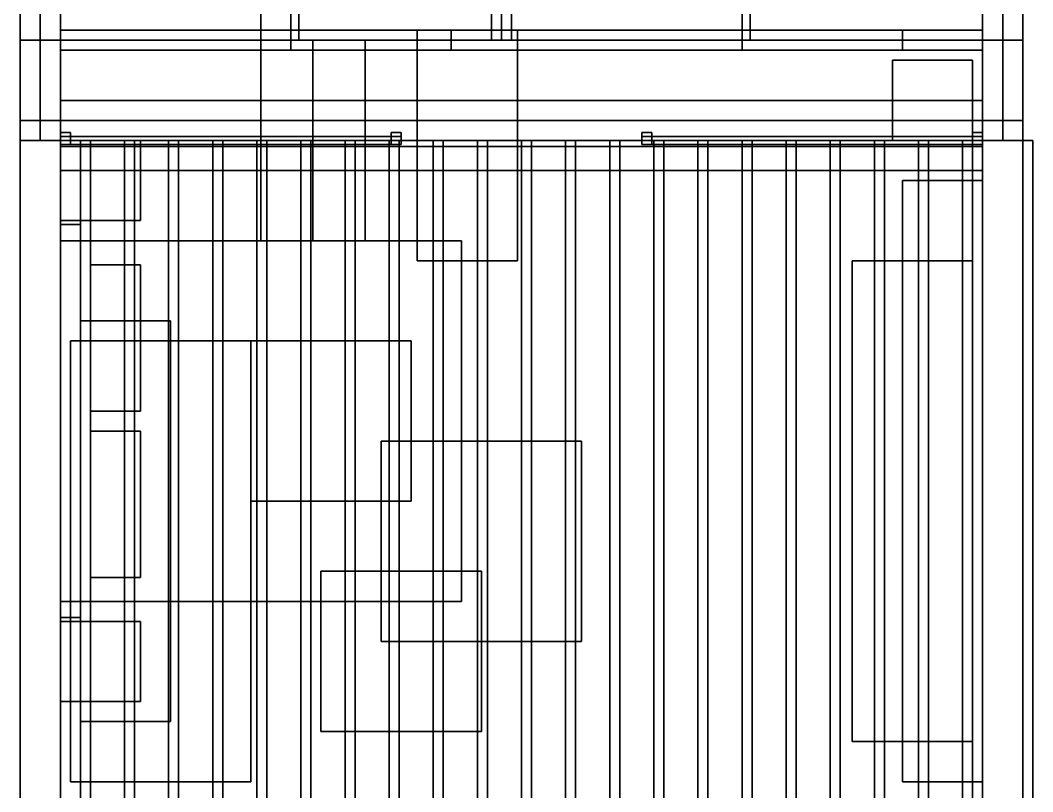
# Model space of a CAD drawing. Header units: millimetres. Extents: x -200 to 5200, y -250 to 30000.
# Drawn here: x 0 to 5050, y 9250 to 13100 of the extents above; entities that cross this region are included whole.
import ezdxf

# ---------------------------------------------------------------- set-up
doc = ezdxf.new("R2010")
doc.units = ezdxf.units.MM
for name, color, linetype in [('BEIGE', 43, 'CONTINUOUS'), ('DOOR', 34, 'CONTINUOUS'), ('FLOOR', 9, 'CONTINUOUS'), ('FRAME', 250, 'CONTINUOUS'), ('FURN', 42, 'CONTINUOUS'), ('GLASS', 151, 'CONTINUOUS'), ('METAL', 250, 'CONTINUOUS'), ('SITE', 92, 'CONTINUOUS'), ('SLAB', 252, 'CONTINUOUS'), ('STAIR', 42, 'CONTINUOUS'), ('STONE', 8, 'CONTINUOUS'), ('WALL', 7, 'CONTINUOUS')]:
    doc.layers.add(name, color=color, linetype=linetype)

msp = doc.modelspace()

# ---------------------------------------------------------------- linework, layer by layer
at = {"layer": 'BEIGE'}
for points in [[(4800, 7800, 8450), (5050, 7800, 8450), (5050, 12500, 8450), (4800, 12500, 8450)], [(4800, 7800, 11050), (5050, 7800, 11050), (5050, 12500, 11050), (4800, 12500, 11050)], [(4800, 12500, 8450), (5050, 12500, 8450), (5050, 12500, 11050), (4800, 12500, 11050)], [(4800, 7800, 8450), (4800, 12500, 8450), (4800, 12500, 11050), (4800, 7800, 11050)], [(5050, 7800, 8450), (5050, 12500, 8450), (5050, 12500, 11050), (5050, 7800, 11050)]]:
    msp.add_3dface(points, dxfattribs=at)
at = {"layer": 'DOOR'}
for points in [[(1350, 13000, 4050), (1390, 13000, 4050), (1390, 13800, 4050), (1350, 13800, 4050)], [(1350, 13000, 6150), (1390, 13000, 6150), (1390, 13800, 6150), (1350, 13800, 6150)], [(1350, 13000, 4050), (1350, 13800, 4050), (1350, 13800, 6150), (1350, 13000, 6150)], [(1390, 13000, 4050), (1390, 13800, 4050), (1390, 13800, 6150), (1390, 13000, 6150)], [(3600, 13000, 4050), (3640, 13000, 4050), (3640, 13800, 4050), (3600, 13800, 4050)], [(3600, 13000, 6150), (3640, 13000, 6150), (3640, 13800, 6150), (3600, 13800, 6150)], [(3600, 13000, 4050), (3600, 13800, 4050), (3600, 13800, 6150), (3600, 13000, 6150)], [(3640, 13000, 4050), (3640, 13800, 4050), (3640, 13800, 6150), (3640, 13000, 6150)], [(1350, 13000, 4050), (1390, 13000, 4050), (1390, 13000, 6150), (1350, 13000, 6150)], [(3600, 13000, 4050), (3640, 13000, 4050), (3640, 13000, 6150), (3600, 13000, 6150)]]:
    msp.add_3dface(points, dxfattribs=at)
at = {"layer": 'FLOOR', "color": 41}
msp.add_3dface([(0, 13000, 455), (1200, 13000, 455), (1200, 21400, 455), (0, 21400, 455)], dxfattribs=at)
at = {"layer": 'FLOOR', "color": 31}
msp.add_3dface([(1200, 13000, 455), (5000, 13000, 455), (5000, 21400, 455), (1200, 21400, 455)], dxfattribs=at)
at = {"layer": 'FLOOR', "color": 254}
msp.add_3dface([(1200, 13000, 4055), (2400, 13000, 4055), (2400, 16400, 4055), (1200, 16400, 4055)], dxfattribs=at)
at = {"layer": 'FLOOR', "color": 21}
msp.add_3dface([(0, 12500, 7355), (5000, 12500, 7355), (5000, 16200, 7355), (0, 16200, 7355)], dxfattribs=at)
at = {"layer": 'FLOOR', "color": 9}
msp.add_3dface([(2400, 13000, 4055), (5000, 13000, 4055), (5000, 14900, 4055), (2400, 14900, 4055)], dxfattribs=at)
at = {"layer": 'FLOOR', "color": 51}
msp.add_3dface([(0, 8000, 455), (5000, 8000, 455), (5000, 13000, 455), (0, 13000, 455)], dxfattribs=at)
at = {"layer": 'FLOOR', "color": 151}
msp.add_3dface([(0, 9100, 4055), (5000, 9100, 4055), (5000, 13000, 4055), (0, 13000, 4055)], dxfattribs=at)
at = {"layer": 'FLOOR', "color": 91}
msp.add_3dface([(0, 8000, 7355), (5000, 8000, 7355), (5000, 12500, 7355), (0, 12500, 7355)], dxfattribs=at)
at = {"layer": 'FRAME'}
for points in [[(200, 12480, 7350), (250, 12480, 7350), (250, 12540, 7350), (200, 12540, 7350)], [(200, 12480, 9850), (250, 12480, 9850), (250, 12540, 9850), (200, 12540, 9850)], [(200, 12540, 7350), (250, 12540, 7350), (250, 12540, 9850), (200, 12540, 9850)], [(200, 12480, 7350), (200, 12540, 7350), (200, 12540, 9850), (200, 12480, 9850)], [(250, 12480, 7350), (250, 12540, 7350), (250, 12540, 9850), (250, 12480, 9850)], [(1850, 12480, 7350), (1900, 12480, 7350), (1900, 12540, 7350), (1850, 12540, 7350)], [(1850, 12480, 9850), (1900, 12480, 9850), (1900, 12540, 9850), (1850, 12540, 9850)], [(1850, 12540, 7350), (1900, 12540, 7350), (1900, 12540, 9850), (1850, 12540, 9850)], [(1850, 12480, 7350), (1850, 12540, 7350), (1850, 12540, 9850), (1850, 12480, 9850)], [(1900, 12480, 7350), (1900, 12540, 7350), (1900, 12540, 9850), (1900, 12480, 9850)], [(3100, 12480, 7350), (3150, 12480, 7350), (3150, 12540, 7350), (3100, 12540, 7350)], [(3100, 12480, 9850), (3150, 12480, 9850), (3150, 12540, 9850), (3100, 12540, 9850)], [(3100, 12540, 7350), (3150, 12540, 7350), (3150, 12540, 9850), (3100, 12540, 9850)], [(3100, 12480, 7350), (3100, 12540, 7350), (3100, 12540, 9850), (3100, 12480, 9850)], [(3150, 12480, 7350), (3150, 12540, 7350), (3150, 12540, 9850), (3150, 12480, 9850)], [(4750, 12480, 7350), (4800, 12480, 7350), (4800, 12540, 7350), (4750, 12540, 7350)], [(4750, 12480, 9850), (4800, 12480, 9850), (4800, 12540, 9850), (4750, 12540, 9850)], [(4750, 12540, 7350), (4800, 12540, 7350), (4800, 12540, 9850), (4750, 12540, 9850)], [(4750, 12480, 7350), (4750, 12540, 7350), (4750, 12540, 9850), (4750, 12480, 9850)], [(4800, 12480, 7350), (4800, 12540, 7350), (4800, 12540, 9850), (4800, 12480, 9850)], [(200, 12480, 7350), (250, 12480, 7350), (250, 12480, 9850), (200, 12480, 9850)], [(1850, 12480, 7350), (1900, 12480, 7350), (1900, 12480, 9850), (1850, 12480, 9850)], [(3100, 12480, 7350), (3150, 12480, 7350), (3150, 12480, 9850), (3100, 12480, 9850)], [(4750, 12480, 7350), (4800, 12480, 7350), (4800, 12480, 9850), (4750, 12480, 9850)]]:
    msp.add_3dface(points, dxfattribs=at)
at = {"layer": 'FURN', "color": 9}
for points in [[(1980, 11900, 450), (2480, 11900, 450), (2480, 13050, 450), (1980, 13050, 450)], [(1980, 11900, 530), (2480, 11900, 530), (2480, 13050, 530), (1980, 13050, 530)], [(1980, 13050, 450), (2480, 13050, 450), (2480, 13050, 530), (1980, 13050, 530)], [(1980, 11900, 450), (1980, 13050, 450), (1980, 13050, 530), (1980, 11900, 530)], [(2480, 11900, 450), (2480, 13050, 450), (2480, 13050, 530), (2480, 11900, 530)], [(4350, 12500, 450), (4750, 12500, 450), (4750, 12900, 450), (4350, 12900, 450)], [(4350, 12500, 1050), (4750, 12500, 1050), (4750, 12900, 1050), (4350, 12900, 1050)], [(4350, 12900, 450), (4750, 12900, 450), (4750, 12900, 1050), (4350, 12900, 1050)], [(4350, 12500, 450), (4350, 12900, 450), (4350, 12900, 1050), (4350, 12500, 1050)], [(4750, 12500, 450), (4750, 12900, 450), (4750, 12900, 1050), (4750, 12500, 1050)], [(200, 12100, 4050), (600, 12100, 4050), (600, 12500, 4050), (200, 12500, 4050)], [(200, 12100, 4550), (600, 12100, 4550), (600, 12500, 4550), (200, 12500, 4550)], [(200, 12500, 4050), (600, 12500, 4050), (600, 12500, 4550), (200, 12500, 4550)], [(200, 12100, 4050), (200, 12500, 4050), (200, 12500, 4550), (200, 12100, 4550)], [(600, 12100, 4050), (600, 12500, 4050), (600, 12500, 4550), (600, 12100, 4550)], [(4350, 12500, 450), (4750, 12500, 450), (4750, 12500, 1050), (4350, 12500, 1050)], [(4400, 9300, 450), (4800, 9300, 450), (4800, 12300, 450), (4400, 12300, 450)], [(4400, 9300, 900), (4800, 9300, 900), (4800, 12300, 900), (4400, 12300, 900)], [(4400, 12300, 450), (4800, 12300, 450), (4800, 12300, 900), (4400, 12300, 900)], [(4400, 9300, 450), (4400, 12300, 450), (4400, 12300, 900), (4400, 9300, 900)], [(4800, 9300, 450), (4800, 12300, 450), (4800, 12300, 900), (4800, 9300, 900)], [(200, 12100, 4050), (600, 12100, 4050), (600, 12100, 4550), (200, 12100, 4550)], [(200, 10200, 4050), (2200, 10200, 4050), (2200, 12000, 4050), (200, 12000, 4050)], [(200, 10200, 4550), (2200, 10200, 4550), (2200, 12000, 4550), (200, 12000, 4550)], [(200, 12000, 4050), (2200, 12000, 4050), (2200, 12000, 4550), (200, 12000, 4550)], [(200, 10200, 4050), (200, 12000, 4050), (200, 12000, 4550), (200, 10200, 4550)], [(2200, 10200, 4050), (2200, 12000, 4050), (2200, 12000, 4550), (2200, 10200, 4550)], [(350, 11150, 4050), (600, 11150, 4050), (600, 11880, 4050), (350, 11880, 4050)], [(350, 11150, 4710), (600, 11150, 4710), (600, 11880, 4710), (350, 11880, 4710)], [(350, 11880, 4050), (600, 11880, 4050), (600, 11880, 4710), (350, 11880, 4710)], [(350, 11150, 4050), (350, 11880, 4050), (350, 11880, 4710), (350, 11150, 4710)], [(600, 11150, 4050), (600, 11880, 4050), (600, 11880, 4710), (600, 11150, 4710)], [(1980, 11900, 450), (2480, 11900, 450), (2480, 11900, 530), (1980, 11900, 530)], [(300, 9600, 7350), (750, 9600, 7350), (750, 11600, 7350), (300, 11600, 7350)], [(300, 9600, 7750), (750, 9600, 7750), (750, 11600, 7750), (300, 11600, 7750)], [(300, 11600, 7350), (750, 11600, 7350), (750, 11600, 7750), (300, 11600, 7750)], [(300, 9600, 7350), (300, 11600, 7350), (300, 11600, 7750), (300, 9600, 7750)], [(750, 9600, 7350), (750, 11600, 7350), (750, 11600, 7750), (750, 9600, 7750)], [(250, 9300, 450), (1150, 9300, 450), (1150, 11500, 450), (250, 11500, 450)], [(250, 9300, 1150), (1150, 9300, 1150), (1150, 11500, 1150), (250, 11500, 1150)], [(250, 11500, 450), (1150, 11500, 450), (1150, 11500, 1150), (250, 11500, 1150)], [(250, 9300, 450), (250, 11500, 450), (250, 11500, 1150), (250, 9300, 1150)], [(1150, 9300, 450), (1150, 11500, 450), (1150, 11500, 1150), (1150, 9300, 1150)], [(1150, 10700, 450), (1950, 10700, 450), (1950, 11500, 450), (1150, 11500, 450)], [(1150, 10700, 1070), (1950, 10700, 1070), (1950, 11500, 1070), (1150, 11500, 1070)], [(1150, 11500, 450), (1950, 11500, 450), (1950, 11500, 1070), (1150, 11500, 1070)], [(1150, 10700, 450), (1150, 11500, 450), (1150, 11500, 1070), (1150, 10700, 1070)], [(1950, 10700, 450), (1950, 11500, 450), (1950, 11500, 1070), (1950, 10700, 1070)], [(350, 11150, 4050), (600, 11150, 4050), (600, 11150, 4710), (350, 11150, 4710)], [(350, 10320, 4050), (600, 10320, 4050), (600, 11050, 4050), (350, 11050, 4050)], [(350, 10320, 4710), (600, 10320, 4710), (600, 11050, 4710), (350, 11050, 4710)], [(350, 11050, 4050), (600, 11050, 4050), (600, 11050, 4710), (350, 11050, 4710)], [(350, 10320, 4050), (350, 11050, 4050), (350, 11050, 4710), (350, 10320, 4710)], [(600, 10320, 4050), (600, 11050, 4050), (600, 11050, 4710), (600, 10320, 4710)], [(1800, 10000, 7350), (2800, 10000, 7350), (2800, 11000, 7350), (1800, 11000, 7350)], [(1800, 10000, 7750), (2800, 10000, 7750), (2800, 11000, 7750), (1800, 11000, 7750)], [(1800, 11000, 7350), (2800, 11000, 7350), (2800, 11000, 7750), (1800, 11000, 7750)], [(1800, 10000, 7350), (1800, 11000, 7350), (1800, 11000, 7750), (1800, 10000, 7750)], [(2800, 10000, 7350), (2800, 11000, 7350), (2800, 11000, 7750), (2800, 10000, 7750)], [(1150, 10700, 450), (1950, 10700, 450), (1950, 10700, 1070), (1150, 10700, 1070)], [(350, 10320, 4050), (600, 10320, 4050), (600, 10320, 4710), (350, 10320, 4710)], [(1500, 9550, 450), (2300, 9550, 450), (2300, 10350, 450), (1500, 10350, 450)], [(1500, 9550, 830), (2300, 9550, 830), (2300, 10350, 830), (1500, 10350, 830)], [(1500, 10350, 450), (2300, 10350, 450), (2300, 10350, 830), (1500, 10350, 830)], [(1500, 9550, 450), (1500, 10350, 450), (1500, 10350, 830), (1500, 9550, 830)], [(2300, 9550, 450), (2300, 10350, 450), (2300, 10350, 830), (2300, 9550, 830)], [(200, 10200, 4050), (2200, 10200, 4050), (2200, 10200, 4550), (200, 10200, 4550)], [(200, 9700, 4050), (600, 9700, 4050), (600, 10100, 4050), (200, 10100, 4050)], [(200, 9700, 4550), (600, 9700, 4550), (600, 10100, 4550), (200, 10100, 4550)], [(200, 10100, 4050), (600, 10100, 4050), (600, 10100, 4550), (200, 10100, 4550)], [(200, 9700, 4050), (200, 10100, 4050), (200, 10100, 4550), (200, 9700, 4550)], [(600, 9700, 4050), (600, 10100, 4050), (600, 10100, 4550), (600, 9700, 4550)], [(1800, 10000, 7350), (2800, 10000, 7350), (2800, 10000, 7750), (1800, 10000, 7750)], [(200, 9700, 4050), (600, 9700, 4050), (600, 9700, 4550), (200, 9700, 4550)], [(300, 9600, 7350), (750, 9600, 7350), (750, 9600, 7750), (300, 9600, 7750)], [(1500, 9550, 450), (2300, 9550, 450), (2300, 9550, 830), (1500, 9550, 830)], [(250, 9300, 450), (1150, 9300, 450), (1150, 9300, 1150), (250, 9300, 1150)], [(4400, 9300, 450), (4800, 9300, 450), (4800, 9300, 900), (4400, 9300, 900)]]:
    msp.add_3dface(points, dxfattribs=at)
at = {"layer": 'FURN', "color": 42}
for points in [[(200, 10120, 4050), (300, 10120, 4050), (300, 12080, 4050), (200, 12080, 4050)], [(200, 10120, 5150), (300, 10120, 5150), (300, 12080, 5150), (200, 12080, 5150)], [(200, 12080, 4050), (300, 12080, 4050), (300, 12080, 5150), (200, 12080, 5150)], [(200, 10120, 4050), (200, 12080, 4050), (200, 12080, 5150), (200, 10120, 5150)], [(300, 10120, 4050), (300, 12080, 4050), (300, 12080, 5150), (300, 10120, 5150)], [(4150, 9500, 4050), (4750, 9500, 4050), (4750, 11900, 4050), (4150, 11900, 4050)], [(4150, 9500, 6250), (4750, 9500, 6250), (4750, 11900, 6250), (4150, 11900, 6250)], [(4150, 11900, 4050), (4750, 11900, 4050), (4750, 11900, 6250), (4150, 11900, 6250)], [(4150, 9500, 4050), (4150, 11900, 4050), (4150, 11900, 6250), (4150, 9500, 6250)], [(4750, 9500, 4050), (4750, 11900, 4050), (4750, 11900, 6250), (4750, 9500, 6250)], [(200, 10120, 4050), (300, 10120, 4050), (300, 10120, 5150), (200, 10120, 5150)], [(4150, 9500, 4050), (4750, 9500, 4050), (4750, 9500, 6250), (4150, 9500, 6250)]]:
    msp.add_3dface(points, dxfattribs=at)
at = {"layer": 'GLASS'}
for points in [[(200, 12480, 7350), (1900, 12480, 7350), (1900, 12520, 7350), (200, 12520, 7350)], [(200, 12480, 9850), (1900, 12480, 9850), (1900, 12520, 9850), (200, 12520, 9850)], [(200, 12520, 7350), (1900, 12520, 7350), (1900, 12520, 9850), (200, 12520, 9850)], [(200, 12480, 7350), (200, 12520, 7350), (200, 12520, 9850), (200, 12480, 9850)], [(200, 12480, 7350), (1900, 12480, 7350), (1900, 12480, 9850), (200, 12480, 9850)], [(1900, 12480, 7350), (1900, 12520, 7350), (1900, 12520, 9850), (1900, 12480, 9850)], [(3100, 12480, 7350), (4800, 12480, 7350), (4800, 12520, 7350), (3100, 12520, 7350)], [(3100, 12480, 9850), (4800, 12480, 9850), (4800, 12520, 9850), (3100, 12520, 9850)], [(3100, 12520, 7350), (4800, 12520, 7350), (4800, 12520, 9850), (3100, 12520, 9850)], [(3100, 12480, 7350), (3100, 12520, 7350), (3100, 12520, 9850), (3100, 12480, 9850)], [(3100, 12480, 7350), (4800, 12480, 7350), (4800, 12480, 9850), (3100, 12480, 9850)], [(4800, 12480, 7350), (4800, 12520, 7350), (4800, 12520, 9850), (4800, 12480, 9850)]]:
    msp.add_3dface(points, dxfattribs=at)
at = {"layer": 'METAL'}
for points in [[(300, 7700, 10650), (350, 7700, 10650), (350, 12500, 10650), (300, 12500, 10650)], [(300, 7700, 10770), (350, 7700, 10770), (350, 12500, 10770), (300, 12500, 10770)], [(300, 12500, 10650), (350, 12500, 10650), (350, 12500, 10770), (300, 12500, 10770)], [(300, 7700, 10650), (300, 12500, 10650), (300, 12500, 10770), (300, 7700, 10770)], [(350, 7700, 10650), (350, 12500, 10650), (350, 12500, 10770), (350, 7700, 10770)], [(520, 7700, 10650), (570, 7700, 10650), (570, 12500, 10650), (520, 12500, 10650)], [(520, 7700, 10770), (570, 7700, 10770), (570, 12500, 10770), (520, 12500, 10770)], [(520, 12500, 10650), (570, 12500, 10650), (570, 12500, 10770), (520, 12500, 10770)], [(520, 7700, 10650), (520, 12500, 10650), (520, 12500, 10770), (520, 7700, 10770)], [(570, 7700, 10650), (570, 12500, 10650), (570, 12500, 10770), (570, 7700, 10770)], [(740, 7700, 10650), (790, 7700, 10650), (790, 12500, 10650), (740, 12500, 10650)], [(740, 7700, 10770), (790, 7700, 10770), (790, 12500, 10770), (740, 12500, 10770)], [(740, 12500, 10650), (790, 12500, 10650), (790, 12500, 10770), (740, 12500, 10770)], [(740, 7700, 10650), (740, 12500, 10650), (740, 12500, 10770), (740, 7700, 10770)], [(790, 7700, 10650), (790, 12500, 10650), (790, 12500, 10770), (790, 7700, 10770)], [(960, 7700, 10650), (1010, 7700, 10650), (1010, 12500, 10650), (960, 12500, 10650)], [(960, 7700, 10770), (1010, 7700, 10770), (1010, 12500, 10770), (960, 12500, 10770)], [(960, 12500, 10650), (1010, 12500, 10650), (1010, 12500, 10770), (960, 12500, 10770)], [(960, 7700, 10650), (960, 12500, 10650), (960, 12500, 10770), (960, 7700, 10770)], [(1010, 7700, 10650), (1010, 12500, 10650), (1010, 12500, 10770), (1010, 7700, 10770)], [(1180, 7700, 10650), (1230, 7700, 10650), (1230, 12500, 10650), (1180, 12500, 10650)], [(1180, 7700, 10770), (1230, 7700, 10770), (1230, 12500, 10770), (1180, 12500, 10770)], [(1180, 12500, 10650), (1230, 12500, 10650), (1230, 12500, 10770), (1180, 12500, 10770)], [(1180, 7700, 10650), (1180, 12500, 10650), (1180, 12500, 10770), (1180, 7700, 10770)], [(1230, 7700, 10650), (1230, 12500, 10650), (1230, 12500, 10770), (1230, 7700, 10770)], [(1400, 7700, 10650), (1450, 7700, 10650), (1450, 12500, 10650), (1400, 12500, 10650)], [(1400, 7700, 10770), (1450, 7700, 10770), (1450, 12500, 10770), (1400, 12500, 10770)], [(1400, 12500, 10650), (1450, 12500, 10650), (1450, 12500, 10770), (1400, 12500, 10770)], [(1400, 7700, 10650), (1400, 12500, 10650), (1400, 12500, 10770), (1400, 7700, 10770)], [(1450, 7700, 10650), (1450, 12500, 10650), (1450, 12500, 10770), (1450, 7700, 10770)], [(1620, 7700, 10650), (1670, 7700, 10650), (1670, 12500, 10650), (1620, 12500, 10650)], [(1620, 7700, 10770), (1670, 7700, 10770), (1670, 12500, 10770), (1620, 12500, 10770)], [(1620, 12500, 10650), (1670, 12500, 10650), (1670, 12500, 10770), (1620, 12500, 10770)], [(1620, 7700, 10650), (1620, 12500, 10650), (1620, 12500, 10770), (1620, 7700, 10770)], [(1670, 7700, 10650), (1670, 12500, 10650), (1670, 12500, 10770), (1670, 7700, 10770)], [(1840, 7700, 10650), (1890, 7700, 10650), (1890, 12500, 10650), (1840, 12500, 10650)], [(1840, 7700, 10770), (1890, 7700, 10770), (1890, 12500, 10770), (1840, 12500, 10770)], [(1840, 12500, 10650), (1890, 12500, 10650), (1890, 12500, 10770), (1840, 12500, 10770)], [(1840, 7700, 10650), (1840, 12500, 10650), (1840, 12500, 10770), (1840, 7700, 10770)], [(1890, 7700, 10650), (1890, 12500, 10650), (1890, 12500, 10770), (1890, 7700, 10770)], [(2060, 7700, 10650), (2110, 7700, 10650), (2110, 12500, 10650), (2060, 12500, 10650)], [(2060, 7700, 10770), (2110, 7700, 10770), (2110, 12500, 10770), (2060, 12500, 10770)], [(2060, 12500, 10650), (2110, 12500, 10650), (2110, 12500, 10770), (2060, 12500, 10770)], [(2060, 7700, 10650), (2060, 12500, 10650), (2060, 12500, 10770), (2060, 7700, 10770)], [(2110, 7700, 10650), (2110, 12500, 10650), (2110, 12500, 10770), (2110, 7700, 10770)], [(2280, 7700, 10650), (2330, 7700, 10650), (2330, 12500, 10650), (2280, 12500, 10650)], [(2280, 7700, 10770), (2330, 7700, 10770), (2330, 12500, 10770), (2280, 12500, 10770)], [(2280, 12500, 10650), (2330, 12500, 10650), (2330, 12500, 10770), (2280, 12500, 10770)], [(2280, 7700, 10650), (2280, 12500, 10650), (2280, 12500, 10770), (2280, 7700, 10770)], [(2330, 7700, 10650), (2330, 12500, 10650), (2330, 12500, 10770), (2330, 7700, 10770)], [(2500, 7700, 10650), (2550, 7700, 10650), (2550, 12500, 10650), (2500, 12500, 10650)], [(2500, 7700, 10770), (2550, 7700, 10770), (2550, 12500, 10770), (2500, 12500, 10770)], [(2500, 12500, 10650), (2550, 12500, 10650), (2550, 12500, 10770), (2500, 12500, 10770)], [(2500, 7700, 10650), (2500, 12500, 10650), (2500, 12500, 10770), (2500, 7700, 10770)], [(2550, 7700, 10650), (2550, 12500, 10650), (2550, 12500, 10770), (2550, 7700, 10770)], [(2720, 7700, 10650), (2770, 7700, 10650), (2770, 12500, 10650), (2720, 12500, 10650)], [(2720, 7700, 10770), (2770, 7700, 10770), (2770, 12500, 10770), (2720, 12500, 10770)], [(2720, 12500, 10650), (2770, 12500, 10650), (2770, 12500, 10770), (2720, 12500, 10770)], [(2720, 7700, 10650), (2720, 12500, 10650), (2720, 12500, 10770), (2720, 7700, 10770)], [(2770, 7700, 10650), (2770, 12500, 10650), (2770, 12500, 10770), (2770, 7700, 10770)], [(2940, 7700, 10650), (2990, 7700, 10650), (2990, 12500, 10650), (2940, 12500, 10650)], [(2940, 7700, 10770), (2990, 7700, 10770), (2990, 12500, 10770), (2940, 12500, 10770)], [(2940, 12500, 10650), (2990, 12500, 10650), (2990, 12500, 10770), (2940, 12500, 10770)], [(2940, 7700, 10650), (2940, 12500, 10650), (2940, 12500, 10770), (2940, 7700, 10770)], [(2990, 7700, 10650), (2990, 12500, 10650), (2990, 12500, 10770), (2990, 7700, 10770)], [(3160, 7700, 10650), (3210, 7700, 10650), (3210, 12500, 10650), (3160, 12500, 10650)], [(3160, 7700, 10770), (3210, 7700, 10770), (3210, 12500, 10770), (3160, 12500, 10770)], [(3160, 12500, 10650), (3210, 12500, 10650), (3210, 12500, 10770), (3160, 12500, 10770)], [(3160, 7700, 10650), (3160, 12500, 10650), (3160, 12500, 10770), (3160, 7700, 10770)], [(3210, 7700, 10650), (3210, 12500, 10650), (3210, 12500, 10770), (3210, 7700, 10770)], [(3380, 7700, 10650), (3430, 7700, 10650), (3430, 12500, 10650), (3380, 12500, 10650)], [(3380, 7700, 10770), (3430, 7700, 10770), (3430, 12500, 10770), (3380, 12500, 10770)], [(3380, 12500, 10650), (3430, 12500, 10650), (3430, 12500, 10770), (3380, 12500, 10770)], [(3380, 7700, 10650), (3380, 12500, 10650), (3380, 12500, 10770), (3380, 7700, 10770)], [(3430, 7700, 10650), (3430, 12500, 10650), (3430, 12500, 10770), (3430, 7700, 10770)], [(3600, 7700, 10650), (3650, 7700, 10650), (3650, 12500, 10650), (3600, 12500, 10650)], [(3600, 7700, 10770), (3650, 7700, 10770), (3650, 12500, 10770), (3600, 12500, 10770)], [(3600, 12500, 10650), (3650, 12500, 10650), (3650, 12500, 10770), (3600, 12500, 10770)], [(3600, 7700, 10650), (3600, 12500, 10650), (3600, 12500, 10770), (3600, 7700, 10770)], [(3650, 7700, 10650), (3650, 12500, 10650), (3650, 12500, 10770), (3650, 7700, 10770)], [(3820, 7700, 10650), (3870, 7700, 10650), (3870, 12500, 10650), (3820, 12500, 10650)], [(3820, 7700, 10770), (3870, 7700, 10770), (3870, 12500, 10770), (3820, 12500, 10770)], [(3820, 12500, 10650), (3870, 12500, 10650), (3870, 12500, 10770), (3820, 12500, 10770)], [(3820, 7700, 10650), (3820, 12500, 10650), (3820, 12500, 10770), (3820, 7700, 10770)], [(3870, 7700, 10650), (3870, 12500, 10650), (3870, 12500, 10770), (3870, 7700, 10770)], [(4040, 7700, 10650), (4090, 7700, 10650), (4090, 12500, 10650), (4040, 12500, 10650)], [(4040, 7700, 10770), (4090, 7700, 10770), (4090, 12500, 10770), (4040, 12500, 10770)], [(4040, 12500, 10650), (4090, 12500, 10650), (4090, 12500, 10770), (4040, 12500, 10770)], [(4040, 7700, 10650), (4040, 12500, 10650), (4040, 12500, 10770), (4040, 7700, 10770)], [(4090, 7700, 10650), (4090, 12500, 10650), (4090, 12500, 10770), (4090, 7700, 10770)], [(4260, 7700, 10650), (4310, 7700, 10650), (4310, 12500, 10650), (4260, 12500, 10650)], [(4260, 7700, 10770), (4310, 7700, 10770), (4310, 12500, 10770), (4260, 12500, 10770)], [(4260, 12500, 10650), (4310, 12500, 10650), (4310, 12500, 10770), (4260, 12500, 10770)], [(4260, 7700, 10650), (4260, 12500, 10650), (4260, 12500, 10770), (4260, 7700, 10770)], [(4310, 7700, 10650), (4310, 12500, 10650), (4310, 12500, 10770), (4310, 7700, 10770)], [(4480, 7700, 10650), (4530, 7700, 10650), (4530, 12500, 10650), (4480, 12500, 10650)], [(4480, 7700, 10770), (4530, 7700, 10770), (4530, 12500, 10770), (4480, 12500, 10770)], [(4480, 12500, 10650), (4530, 12500, 10650), (4530, 12500, 10770), (4480, 12500, 10770)], [(4480, 7700, 10650), (4480, 12500, 10650), (4480, 12500, 10770), (4480, 7700, 10770)], [(4530, 7700, 10650), (4530, 12500, 10650), (4530, 12500, 10770), (4530, 7700, 10770)], [(4700, 7700, 10650), (4750, 7700, 10650), (4750, 12500, 10650), (4700, 12500, 10650)], [(4700, 7700, 10770), (4750, 7700, 10770), (4750, 12500, 10770), (4700, 12500, 10770)], [(4700, 12500, 10650), (4750, 12500, 10650), (4750, 12500, 10770), (4700, 12500, 10770)], [(4700, 7700, 10650), (4700, 12500, 10650), (4700, 12500, 10770), (4700, 7700, 10770)], [(4750, 7700, 10650), (4750, 12500, 10650), (4750, 12500, 10770), (4750, 7700, 10770)], [(200, 12350, 10530), (4800, 12350, 10530), (4800, 12470, 10530), (200, 12470, 10530)], [(200, 12350, 10650), (4800, 12350, 10650), (4800, 12470, 10650), (200, 12470, 10650)], [(200, 12470, 10530), (4800, 12470, 10530), (4800, 12470, 10650), (200, 12470, 10650)], [(200, 12350, 10530), (200, 12470, 10530), (200, 12470, 10650), (200, 12350, 10650)], [(4800, 12350, 10530), (4800, 12470, 10530), (4800, 12470, 10650), (4800, 12350, 10650)], [(200, 12350, 10530), (4800, 12350, 10530), (4800, 12350, 10650), (200, 12350, 10650)]]:
    msp.add_3dface(points, dxfattribs=at)
at = {"layer": 'SITE'}
msp.add_3dface([(0, 0), (5000, 0), (5000, 30000), (0, 30000)], dxfattribs=at)
at = {"layer": 'SLAB'}
for points in [[(0, 8000, 7150), (5000, 8000, 7150), (5000, 15100, 7150), (0, 15100, 7150)], [(0, 8000, 7350), (5000, 8000, 7350), (5000, 15100, 7350), (0, 15100, 7350)], [(0, 8000, 7150), (0, 15100, 7150), (0, 15100, 7350), (0, 8000, 7350)], [(0, 12500, 10150), (5000, 12500, 10150), (5000, 15100, 10150), (0, 15100, 10150)], [(0, 12500, 10350), (5000, 12500, 10350), (5000, 15100, 10350), (0, 15100, 10350)], [(0, 12500, 10150), (0, 15100, 10150), (0, 15100, 10350), (0, 12500, 10350)], [(5000, 8000, 7150), (5000, 15100, 7150), (5000, 15100, 7350), (5000, 8000, 7350)], [(5000, 12500, 10150), (5000, 15100, 10150), (5000, 15100, 10350), (5000, 12500, 10350)], [(0, 8000, 3850), (5000, 8000, 3850), (5000, 14000, 3850), (0, 14000, 3850)], [(0, 8000, 4050), (5000, 8000, 4050), (5000, 14000, 4050), (0, 14000, 4050)], [(0, 8000, 3850), (0, 14000, 3850), (0, 14000, 4050), (0, 8000, 4050)], [(5000, 8000, 3850), (5000, 14000, 3850), (5000, 14000, 4050), (5000, 8000, 4050)], [(0, 12500, 10150), (5000, 12500, 10150), (5000, 12500, 10350), (0, 12500, 10350)]]:
    msp.add_3dface(points, dxfattribs=at)
at = {"layer": 'STAIR'}
for points in [[(200, 13000, 930), (1200, 13000, 930), (1200, 13260, 930), (200, 13260, 930)], [(200, 13000, 1200), (1200, 13000, 1200), (1200, 13260, 1200), (200, 13260, 1200)], [(200, 13000, 930), (200, 13260, 930), (200, 13260, 1200), (200, 13000, 1200)], [(1200, 13000, 930), (1200, 13260, 930), (1200, 13260, 1200), (1200, 13000, 1200)], [(200, 13000, 930), (1200, 13000, 930), (1200, 13000, 1200), (200, 13000, 1200)]]:
    msp.add_3dface(points, dxfattribs=at)
at = {"layer": 'STONE'}
for points in [[(0, 8000), (5000, 8000), (5000, 26000), (0, 26000)], [(0, 8000, 450), (5000, 8000, 450), (5000, 26000, 450), (0, 26000, 450)], [(0, 8000), (0, 26000), (0, 26000, 450), (0, 8000, 450)], [(5000, 8000), (5000, 26000), (5000, 26000, 450), (5000, 8000, 450)], [(200, 12000, 450), (1200, 12000, 450), (1200, 13000, 450), (200, 13000, 450)], [(200, 12000, 1050), (1200, 12000, 1050), (1200, 13000, 1050), (200, 13000, 1050)], [(200, 13000, 450), (1200, 13000, 450), (1200, 13000, 1050), (200, 13000, 1050)], [(200, 12000, 450), (200, 13000, 450), (200, 13000, 1050), (200, 12000, 1050)], [(1200, 12000, 450), (1200, 13000, 450), (1200, 13000, 1050), (1200, 12000, 1050)], [(1200, 12000, 450), (1460, 12000, 450), (1460, 13000, 450), (1200, 13000, 450)], [(1200, 12000, 900), (1460, 12000, 900), (1460, 13000, 900), (1200, 13000, 900)], [(1200, 13000, 450), (1460, 13000, 450), (1460, 13000, 900), (1200, 13000, 900)], [(1200, 12000, 450), (1200, 13000, 450), (1200, 13000, 900), (1200, 12000, 900)], [(1460, 12000, 450), (1720, 12000, 450), (1720, 13000, 450), (1460, 13000, 450)], [(1460, 12000, 750), (1720, 12000, 750), (1720, 13000, 750), (1460, 13000, 750)], [(1460, 13000, 450), (1720, 13000, 450), (1720, 13000, 750), (1460, 13000, 750)], [(1460, 12000, 450), (1460, 13000, 450), (1460, 13000, 750), (1460, 12000, 750)], [(1460, 12000, 450), (1460, 13000, 450), (1460, 13000, 900), (1460, 12000, 900)], [(1720, 12000, 450), (1980, 12000, 450), (1980, 13000, 450), (1720, 13000, 450)], [(1720, 12000, 600), (1980, 12000, 600), (1980, 13000, 600), (1720, 13000, 600)], [(1720, 13000, 450), (1980, 13000, 450), (1980, 13000, 600), (1720, 13000, 600)], [(1720, 12000, 450), (1720, 13000, 450), (1720, 13000, 600), (1720, 12000, 600)], [(1720, 12000, 450), (1720, 13000, 450), (1720, 13000, 750), (1720, 12000, 750)], [(1980, 12000, 450), (1980, 13000, 450), (1980, 13000, 600), (1980, 12000, 600)], [(200, 12000, 450), (1200, 12000, 450), (1200, 12000, 1050), (200, 12000, 1050)], [(1200, 12000, 450), (1460, 12000, 450), (1460, 12000, 900), (1200, 12000, 900)], [(1460, 12000, 450), (1720, 12000, 450), (1720, 12000, 750), (1460, 12000, 750)], [(1720, 12000, 450), (1980, 12000, 450), (1980, 12000, 600), (1720, 12000, 600)]]:
    msp.add_3dface(points, dxfattribs=at)
at = {"layer": 'WALL'}
for points in [[(0, 8000, 450), (200, 8000, 450), (200, 26000, 450), (0, 26000, 450)], [(0, 8000, 7150), (200, 8000, 7150), (200, 26000, 7150), (0, 26000, 7150)], [(0, 8000, 450), (0, 26000, 450), (0, 26000, 7150), (0, 8000, 7150)], [(200, 8000, 450), (200, 26000, 450), (200, 26000, 7150), (200, 8000, 7150)], [(4800, 8000, 450), (5000, 8000, 450), (5000, 26000, 450), (4800, 26000, 450)], [(4800, 8000, 7150), (5000, 8000, 7150), (5000, 26000, 7150), (4800, 26000, 7150)], [(4800, 8000, 450), (4800, 26000, 450), (4800, 26000, 7150), (4800, 8000, 7150)], [(5000, 8000, 450), (5000, 26000, 450), (5000, 26000, 7150), (5000, 8000, 7150)], [(0, 12500, 7350), (200, 12500, 7350), (200, 21800, 7350), (0, 21800, 7350)], [(0, 12500, 10150), (200, 12500, 10150), (200, 21800, 10150), (0, 21800, 10150)], [(0, 12500, 7350), (0, 21800, 7350), (0, 21800, 10150), (0, 12500, 10150)], [(0, 12500, 10350), (100, 12500, 10350), (100, 21800, 10350), (0, 21800, 10350)], [(0, 12500, 11200), (100, 12500, 11200), (100, 21800, 11200), (0, 21800, 11200)], [(0, 12500, 10350), (0, 21800, 10350), (0, 21800, 11200), (0, 12500, 11200)], [(100, 12500, 10350), (100, 21800, 10350), (100, 21800, 11200), (100, 12500, 11200)], [(200, 12500, 7350), (200, 21800, 7350), (200, 21800, 10150), (200, 12500, 10150)], [(4800, 12500, 7350), (5000, 12500, 7350), (5000, 21800, 7350), (4800, 21800, 7350)], [(4800, 12500, 10150), (5000, 12500, 10150), (5000, 21800, 10150), (4800, 21800, 10150)], [(4800, 12500, 7350), (4800, 21800, 7350), (4800, 21800, 10150), (4800, 12500, 10150)], [(4900, 12500, 10350), (5000, 12500, 10350), (5000, 21800, 10350), (4900, 21800, 10350)], [(4900, 12500, 11200), (5000, 12500, 11200), (5000, 21800, 11200), (4900, 21800, 11200)], [(4900, 12500, 10350), (4900, 21800, 10350), (4900, 21800, 11200), (4900, 12500, 11200)], [(5000, 12500, 7350), (5000, 21800, 7350), (5000, 21800, 10150), (5000, 12500, 10150)], [(5000, 12500, 10350), (5000, 21800, 10350), (5000, 21800, 11200), (5000, 12500, 11200)], [(2350, 13000, 4050), (2450, 13000, 4050), (2450, 16400, 4050), (2350, 16400, 4050)], [(2350, 13000, 7150), (2450, 13000, 7150), (2450, 16400, 7150), (2350, 16400, 7150)], [(2350, 13000, 4050), (2350, 16400, 4050), (2350, 16400, 7150), (2350, 13000, 7150)], [(2450, 13000, 4050), (2450, 16400, 4050), (2450, 16400, 7150), (2450, 13000, 7150)], [(200, 12950, 4050), (1350, 12950, 4050), (1350, 13050, 4050), (200, 13050, 4050)], [(200, 12950, 7150), (1350, 12950, 7150), (1350, 13050, 7150), (200, 13050, 7150)], [(200, 13050, 4050), (1350, 13050, 4050), (1350, 13050, 7150), (200, 13050, 7150)], [(200, 12950, 4050), (200, 13050, 4050), (200, 13050, 7150), (200, 12950, 7150)], [(1350, 12950, 4050), (1350, 13050, 4050), (1350, 13050, 7150), (1350, 12950, 7150)], [(1350, 12950, 6250), (2150, 12950, 6250), (2150, 13050, 6250), (1350, 13050, 6250)], [(1350, 12950, 7150), (2150, 12950, 7150), (2150, 13050, 7150), (1350, 13050, 7150)], [(1350, 13050, 6250), (2150, 13050, 6250), (2150, 13050, 7150), (1350, 13050, 7150)], [(1350, 12950, 6250), (1350, 13050, 6250), (1350, 13050, 7150), (1350, 12950, 7150)], [(2150, 12950, 6250), (2150, 13050, 6250), (2150, 13050, 7150), (2150, 12950, 7150)], [(2150, 12950, 4050), (3600, 12950, 4050), (3600, 13050, 4050), (2150, 13050, 4050)], [(2150, 12950, 7150), (3600, 12950, 7150), (3600, 13050, 7150), (2150, 13050, 7150)], [(2150, 13050, 4050), (3600, 13050, 4050), (3600, 13050, 7150), (2150, 13050, 7150)], [(2150, 12950, 4050), (2150, 13050, 4050), (2150, 13050, 7150), (2150, 12950, 7150)], [(3600, 12950, 4050), (3600, 13050, 4050), (3600, 13050, 7150), (3600, 12950, 7150)], [(3600, 12950, 6250), (4400, 12950, 6250), (4400, 13050, 6250), (3600, 13050, 6250)], [(3600, 12950, 7150), (4400, 12950, 7150), (4400, 13050, 7150), (3600, 13050, 7150)], [(3600, 13050, 6250), (4400, 13050, 6250), (4400, 13050, 7150), (3600, 13050, 7150)], [(3600, 12950, 6250), (3600, 13050, 6250), (3600, 13050, 7150), (3600, 12950, 7150)], [(4400, 12950, 6250), (4400, 13050, 6250), (4400, 13050, 7150), (4400, 12950, 7150)], [(4400, 12950, 4050), (4800, 12950, 4050), (4800, 13050, 4050), (4400, 13050, 4050)], [(4400, 12950, 7150), (4800, 12950, 7150), (4800, 13050, 7150), (4400, 13050, 7150)], [(4400, 13050, 4050), (4800, 13050, 4050), (4800, 13050, 7150), (4400, 13050, 7150)], [(4400, 12950, 4050), (4400, 13050, 4050), (4400, 13050, 7150), (4400, 12950, 7150)], [(4800, 12950, 4050), (4800, 13050, 4050), (4800, 13050, 7150), (4800, 12950, 7150)], [(2350, 13000, 4050), (2450, 13000, 4050), (2450, 13000, 7150), (2350, 13000, 7150)], [(200, 12950, 4050), (1350, 12950, 4050), (1350, 12950, 7150), (200, 12950, 7150)], [(1350, 12950, 6250), (2150, 12950, 6250), (2150, 12950, 7150), (1350, 12950, 7150)], [(2150, 12950, 4050), (3600, 12950, 4050), (3600, 12950, 7150), (2150, 12950, 7150)], [(3600, 12950, 6250), (4400, 12950, 6250), (4400, 12950, 7150), (3600, 12950, 7150)], [(4400, 12950, 4050), (4800, 12950, 4050), (4800, 12950, 7150), (4400, 12950, 7150)], [(200, 12500, 9850), (4800, 12500, 9850), (4800, 12700, 9850), (200, 12700, 9850)], [(200, 12500, 10150), (4800, 12500, 10150), (4800, 12700, 10150), (200, 12700, 10150)], [(200, 12700, 9850), (4800, 12700, 9850), (4800, 12700, 10150), (200, 12700, 10150)], [(200, 12500, 9850), (200, 12700, 9850), (200, 12700, 10150), (200, 12500, 10150)], [(4800, 12500, 9850), (4800, 12700, 9850), (4800, 12700, 10150), (4800, 12500, 10150)], [(0, 12500, 10350), (5000, 12500, 10350), (5000, 12600, 10350), (0, 12600, 10350)], [(0, 12500, 11200), (5000, 12500, 11200), (5000, 12600, 11200), (0, 12600, 11200)], [(0, 12600, 10350), (5000, 12600, 10350), (5000, 12600, 11200), (0, 12600, 11200)], [(0, 12500, 10350), (0, 12600, 10350), (0, 12600, 11200), (0, 12500, 11200)], [(5000, 12500, 10350), (5000, 12600, 10350), (5000, 12600, 11200), (5000, 12500, 11200)], [(0, 12500, 7350), (200, 12500, 7350), (200, 12500, 10150), (0, 12500, 10150)], [(0, 12500, 10350), (5000, 12500, 10350), (5000, 12500, 11200), (0, 12500, 11200)], [(0, 12500, 10350), (100, 12500, 10350), (100, 12500, 11200), (0, 12500, 11200)], [(0, 8000, 7350), (200, 8000, 7350), (200, 12500, 7350), (0, 12500, 7350)], [(0, 8000, 8450), (200, 8000, 8450), (200, 12500, 8450), (0, 12500, 8450)], [(0, 12500, 7350), (200, 12500, 7350), (200, 12500, 8450), (0, 12500, 8450)], [(0, 8000, 7350), (0, 12500, 7350), (0, 12500, 8450), (0, 8000, 8450)], [(200, 12500, 9850), (4800, 12500, 9850), (4800, 12500, 10150), (200, 12500, 10150)], [(200, 8000, 7350), (200, 12500, 7350), (200, 12500, 8450), (200, 8000, 8450)], [(4800, 12500, 7350), (5000, 12500, 7350), (5000, 12500, 10150), (4800, 12500, 10150)], [(4800, 8000, 7350), (5000, 8000, 7350), (5000, 12500, 7350), (4800, 12500, 7350)], [(4800, 8000, 8450), (5000, 8000, 8450), (5000, 12500, 8450), (4800, 12500, 8450)], [(4800, 12500, 7350), (5000, 12500, 7350), (5000, 12500, 8450), (4800, 12500, 8450)], [(4800, 8000, 7350), (4800, 12500, 7350), (4800, 12500, 8450), (4800, 8000, 8450)], [(4900, 12500, 10350), (5000, 12500, 10350), (5000, 12500, 11200), (4900, 12500, 11200)], [(5000, 8000, 7350), (5000, 12500, 7350), (5000, 12500, 8450), (5000, 8000, 8450)]]:
    msp.add_3dface(points, dxfattribs=at)

doc.saveas('drawing.dxf')
